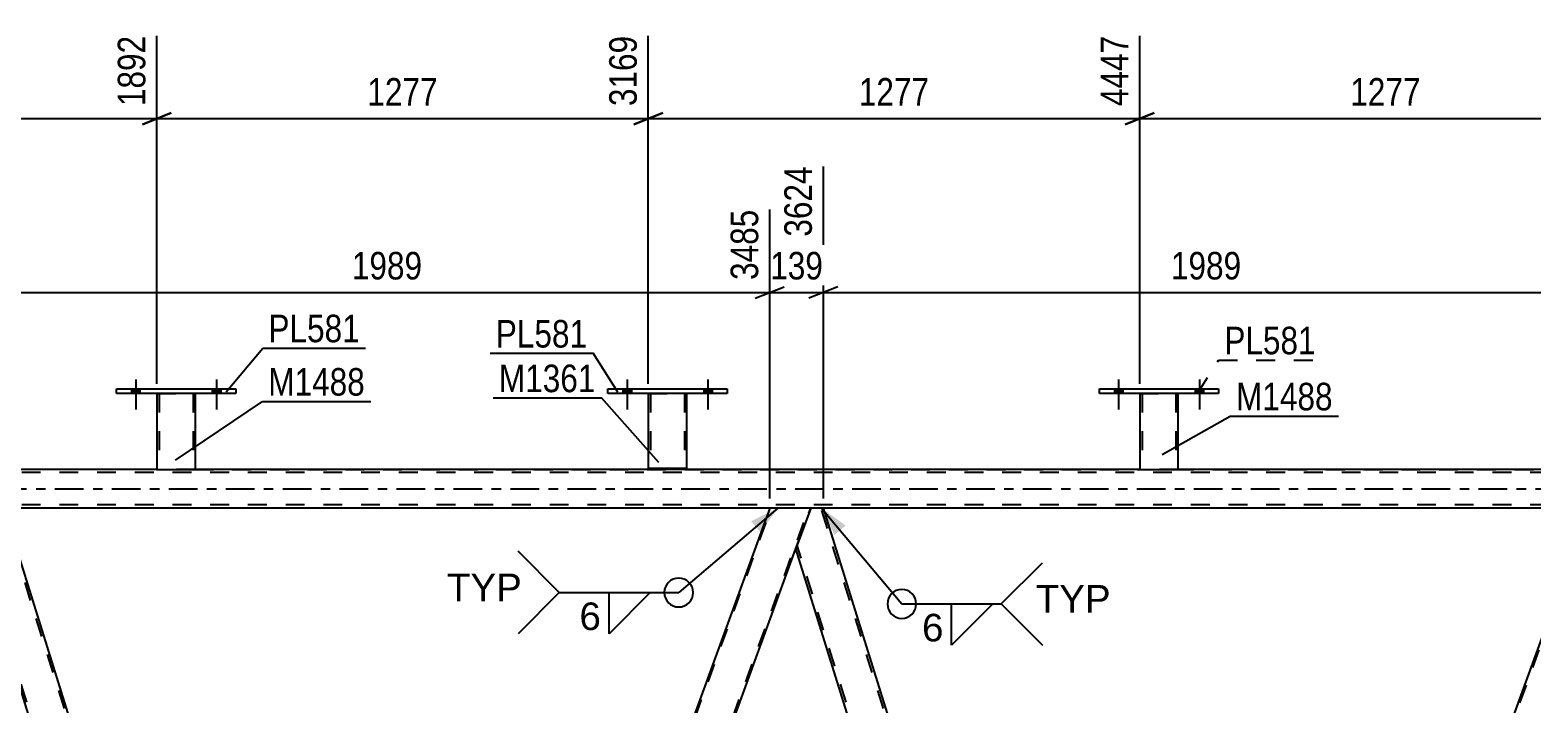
# Model space of a CAD drawing. Header units: millimetres. Extents: x 0 to 841, y 0 to 594.
# Drawn here: x 139.8 to 295.9, y 433.6 to 503.7 of the extents above; entities that cross this region are included whole.
import ezdxf

# ---------------------------------------------------------------- set-up
doc = ezdxf.new("R2010")
doc.units = ezdxf.units.MM
doc.linetypes.add('DXK_LINE_DOT2', pattern=[3.9198, 1.9599, -1.9599])
doc.linetypes.add('DXK_LINE_DOT3', pattern=[5.9187, 2.979, -0.9799, 0.9799, -0.9799])
doc.styles.add('Arial', font='ARIAL.TTF', dxfattribs={"height": 0.2})
doc.styles.add('Arial Narrow', font='ARIALN.TTF', dxfattribs={"height": 0.2})

# ---------------------------------------------------------------- blocks, each defined once
blk = doc.blocks.new('Bolt-814521562-3275 - 3269')
at = {"linetype": 'Continuous'}
for points in [[(150.3, 465.89), (151.18, 465.89), (151.18, 466.37), (150.3, 466.37)], [(158.7, 465.89), (159.58, 465.89), (159.58, 466.37), (158.7, 466.37)]]:
    blk.add_hatch(color=1, dxfattribs=at).paths.add_polyline_path(points)
at = {"color": 1, "linetype": 'Continuous'}
for p, q in [((150.74, 467.37), (150.74, 464.25)), ((159.14, 467.37), (159.14, 464.25)), ((150.3, 466.37), (150.3, 465.89)), ((151.18, 466.37), (151.18, 465.89)), ((158.7, 466.37), (158.7, 465.89)), ((159.58, 466.37), (159.58, 465.89))]:
    blk.add_line(p, q, dxfattribs=at)
blk = doc.blocks.new('Bolt-814521562-3274 - 3269')
at = {"linetype": 'Continuous'}
for points in [[(150.3, 465.89), (151.18, 465.89), (151.18, 466.37), (150.3, 466.37)], [(158.7, 465.89), (159.58, 465.89), (159.58, 466.37), (158.7, 466.37)]]:
    blk.add_hatch(color=1, dxfattribs=at).paths.add_polyline_path(points)
at = {"color": 1, "linetype": 'Continuous'}
for p, q in [((150.74, 467.37), (150.74, 464.25)), ((159.14, 467.37), (159.14, 464.25)), ((150.3, 466.37), (150.3, 465.89)), ((151.18, 466.37), (151.18, 465.89)), ((158.7, 466.37), (158.7, 465.89)), ((159.58, 466.37), (159.58, 465.89))]:
    blk.add_line(p, q, dxfattribs=at)
blk = doc.blocks.new('Bolt-814521562-3276 - 3269')
at = {"linetype": 'Continuous'}
for points in [[(201.38, 465.89), (202.26, 465.89), (202.26, 466.37), (201.38, 466.37)], [(209.78, 465.89), (210.66, 465.89), (210.66, 466.37), (209.78, 466.37)]]:
    blk.add_hatch(color=1, dxfattribs=at).paths.add_polyline_path(points)
at = {"color": 1, "linetype": 'Continuous'}
for p, q in [((201.82, 467.37), (201.82, 464.25)), ((210.22, 467.37), (210.22, 464.25)), ((201.38, 466.37), (201.38, 465.89)), ((202.26, 466.37), (202.26, 465.89)), ((209.78, 466.37), (209.78, 465.89)), ((210.66, 466.37), (210.66, 465.89))]:
    blk.add_line(p, q, dxfattribs=at)
blk = doc.blocks.new('Bolt-814521562-3277 - 3269')
at = {"linetype": 'Continuous'}
for points in [[(201.38, 465.89), (202.26, 465.89), (202.26, 466.37), (201.38, 466.37)], [(209.78, 465.89), (210.66, 465.89), (210.66, 466.37), (209.78, 466.37)]]:
    blk.add_hatch(color=1, dxfattribs=at).paths.add_polyline_path(points)
at = {"color": 1, "linetype": 'Continuous'}
for p, q in [((201.82, 467.37), (201.82, 464.25)), ((210.22, 467.37), (210.22, 464.25)), ((201.38, 466.37), (201.38, 465.89)), ((202.26, 466.37), (202.26, 465.89)), ((209.78, 466.37), (209.78, 465.89)), ((210.66, 466.37), (210.66, 465.89))]:
    blk.add_line(p, q, dxfattribs=at)
blk = doc.blocks.new('Part-814521562-3349 - 3269')
at = {"color": 2, "linetype": 'Continuous'}
for p, q in [((148.74, 466.37), (161.14, 466.37)), ((148.74, 465.89), (148.74, 466.37)), ((161.14, 465.89), (148.74, 465.89)), ((161.14, 466.37), (161.14, 465.89))]:
    blk.add_line(p, q, dxfattribs=at)
blk = doc.blocks.new('Bolt-814521562-3278 - 3269')
at = {"linetype": 'Continuous'}
for points in [[(252.46, 465.89), (253.34, 465.89), (253.34, 466.37), (252.46, 466.37)], [(260.86, 465.89), (261.74, 465.89), (261.74, 466.37), (260.86, 466.37)]]:
    blk.add_hatch(color=1, dxfattribs=at).paths.add_polyline_path(points)
at = {"color": 1, "linetype": 'Continuous'}
for p, q in [((252.9, 467.37), (252.9, 464.25)), ((261.3, 467.37), (261.3, 464.25)), ((252.46, 466.37), (252.46, 465.89)), ((253.34, 466.37), (253.34, 465.89)), ((260.86, 466.37), (260.86, 465.89)), ((261.74, 466.37), (261.74, 465.89))]:
    blk.add_line(p, q, dxfattribs=at)
blk = doc.blocks.new('Bolt-814521562-3279 - 3269')
at = {"linetype": 'Continuous'}
for points in [[(252.46, 465.89), (253.34, 465.89), (253.34, 466.37), (252.46, 466.37)], [(260.86, 465.89), (261.74, 465.89), (261.74, 466.37), (260.86, 466.37)]]:
    blk.add_hatch(color=1, dxfattribs=at).paths.add_polyline_path(points)
at = {"color": 1, "linetype": 'Continuous'}
for p, q in [((252.9, 467.37), (252.9, 464.25)), ((261.3, 467.37), (261.3, 464.25)), ((252.46, 466.37), (252.46, 465.89)), ((253.34, 466.37), (253.34, 465.89)), ((260.86, 466.37), (260.86, 465.89)), ((261.74, 466.37), (261.74, 465.89))]:
    blk.add_line(p, q, dxfattribs=at)
blk = doc.blocks.new('Part-814521562-3359 - 3269')
at = {"color": 2, "linetype": 'Continuous'}
for p, q in [((199.82, 466.37), (212.22, 466.37)), ((199.82, 465.89), (199.82, 466.37)), ((212.22, 465.89), (199.82, 465.89)), ((212.22, 466.37), (212.22, 465.89))]:
    blk.add_line(p, q, dxfattribs=at)
blk = doc.blocks.new('Part-814521562-3354 - 3269')
at = {"color": 7, "linetype": 'DXK_LINE_DOT2'}
for p, q in [((152.94, 465.9), (156.94, 465.9)), ((152.94, 465.89), (152.94, 465.9)), ((152.94, 465.9), (152.94, 465.89)), ((153.18, 465.9), (153.18, 457.99)), ((156.7, 465.9), (156.7, 457.99)), ((156.94, 465.9), (156.94, 465.89)), ((156.94, 465.89), (156.94, 465.9)), ((156.64, 457.99), (156.68, 457.99)), ((156.64, 457.99), (156.68, 457.99)), ((156.68, 457.99), (156.7, 457.99)), ((156.68, 457.99), (156.7, 457.99))]:
    blk.add_line(p, q, dxfattribs=at)
at = {"color": 2, "linetype": 'Continuous'}
for p, q in [((152.94, 465.89), (152.94, 457.99)), ((156.94, 457.99), (156.94, 465.89)), ((152.94, 457.99), (156.94, 457.99))]:
    blk.add_line(p, q, dxfattribs=at)
blk = doc.blocks.new('Part-814521562-3369 - 3269')
at = {"color": 2, "linetype": 'Continuous'}
for p, q in [((250.9, 466.37), (263.3, 466.37)), ((250.9, 465.89), (250.9, 466.37)), ((263.3, 465.89), (250.9, 465.89)), ((263.3, 466.37), (263.3, 465.89))]:
    blk.add_line(p, q, dxfattribs=at)
blk = doc.blocks.new('Part-814521562-3364 - 3269')
at = {"color": 7, "linetype": 'DXK_LINE_DOT2'}
for p, q in [((204.02, 465.9), (208.02, 465.9)), ((204.02, 465.89), (204.02, 465.9)), ((204.02, 465.9), (204.02, 465.89)), ((204.26, 465.9), (204.26, 458.12)), ((207.78, 465.9), (207.78, 458.12)), ((208.02, 465.9), (208.02, 465.89)), ((208.02, 465.89), (208.02, 465.9)), ((207.72, 458.12), (207.76, 458.12)), ((207.72, 458.12), (207.76, 458.12)), ((207.76, 458.12), (207.78, 458.12)), ((207.76, 458.12), (207.78, 458.12))]:
    blk.add_line(p, q, dxfattribs=at)
at = {"color": 2, "linetype": 'Continuous'}
for p, q in [((204.02, 465.89), (204.02, 458.12)), ((208.02, 458.12), (208.02, 465.89)), ((204.02, 458.12), (208.02, 458.12))]:
    blk.add_line(p, q, dxfattribs=at)
blk = doc.blocks.new('Part-814521562-3374 - 3269')
at = {"color": 7, "linetype": 'DXK_LINE_DOT2'}
for p, q in [((255.1, 465.9), (259.1, 465.9)), ((255.1, 465.89), (255.1, 465.9)), ((255.1, 465.9), (255.1, 465.89)), ((255.34, 465.9), (255.34, 457.99)), ((258.86, 465.9), (258.86, 457.99)), ((259.1, 465.9), (259.1, 465.89)), ((259.1, 465.89), (259.1, 465.9)), ((258.8, 457.99), (258.84, 457.99)), ((258.8, 457.99), (258.84, 457.99)), ((258.84, 457.99), (258.86, 457.99)), ((258.84, 457.99), (258.86, 457.99))]:
    blk.add_line(p, q, dxfattribs=at)
at = {"color": 2, "linetype": 'Continuous'}
for p, q in [((255.1, 465.89), (255.1, 457.99)), ((259.1, 457.99), (259.1, 465.89)), ((255.1, 457.99), (259.1, 457.99))]:
    blk.add_line(p, q, dxfattribs=at)
blk = doc.blocks.new('Part-814521562-3594 - 3269')
at = {"color": 7, "linetype": 'DXK_LINE_DOT2'}
for p, q in [((172.69, 332.77), (216.81, 453.99)), ((176.61, 332.77), (220.73, 453.99)), ((219.37, 449.78), (220.9, 453.99)), ((172.52, 332.77), (174.28, 337.59)), ((176.78, 332.77), (178.53, 337.59)), ((176.78, 332.77), (172.52, 332.77))]:
    blk.add_line(p, q, dxfattribs=at)
at = {"color": 2, "linetype": 'Continuous'}
for p, q in [((216.64, 453.99), (174.28, 337.59)), ((220.9, 453.99), (216.64, 453.99)), ((178.53, 337.59), (219.37, 449.78))]:
    blk.add_line(p, q, dxfattribs=at)
blk = doc.blocks.new('Part-814521562-3675 - 3269')
at = {"color": 7, "linetype": 'DXK_LINE_DOT2'}
for p, q in [((783.7, 457.67), (77.24, 457.67)), ((152.94, 457.99), (783.7, 457.99)), ((156.94, 457.99), (152.94, 457.99)), ((259.1, 457.99), (255.1, 457.99)), ((783.7, 454.31), (77.24, 454.31)), ((222.22, 453.99), (216.64, 453.99))]:
    blk.add_line(p, q, dxfattribs=at)
at = {"color": 2, "linetype": 'Continuous'}
for p, q in [((152.94, 457.99), (105.86, 457.99)), ((255.1, 457.99), (156.94, 457.99)), ((306.18, 457.99), (259.1, 457.99)), ((216.64, 453.99), (137.08, 453.99)), ((301.78, 453.99), (222.22, 453.99))]:
    blk.add_line(p, q, dxfattribs=at)
at = {"color": 7, "linetype": 'DXK_LINE_DOT3'}
blk.add_line((77.24, 455.99), (783.7, 455.99), dxfattribs=at)
blk = doc.blocks.new('Part-814521562-3685 - 3269')
at = {"color": 7, "linetype": 'DXK_LINE_DOT2'}
for p, q in [((301.95, 453.99), (257.83, 332.77)), ((305.86, 453.99), (261.74, 332.77)), ((306.03, 453.99), (304.5, 449.78)), ((258.9, 336.19), (257.66, 332.77)), ((261.91, 332.77), (257.66, 332.77))]:
    blk.add_line(p, q, dxfattribs=at)
at = {"color": 2, "linetype": 'Continuous'}
for p, q in [((301.78, 453.99), (258.9, 336.19)), ((306.03, 453.99), (301.78, 453.99)), ((304.5, 449.78), (261.91, 332.77))]:
    blk.add_line(p, q, dxfattribs=at)
blk = doc.blocks.new('Part-814521562-3690 - 3269')
at = {"color": 2, "linetype": 'Continuous'}
for p, q in [((220.9, 453.99), (219.37, 449.78)), ((222.22, 453.99), (220.9, 453.99)), ((258.92, 336.24), (222.22, 453.99)), ((255.81, 332.77), (219.35, 449.74)), ((258.9, 336.18), (257.66, 332.77)), ((258.9, 336.18), (258.9, 336.19))]:
    blk.add_line(p, q, dxfattribs=at)
at = {"color": 7, "linetype": 'DXK_LINE_DOT2'}
for p, q in [((258.78, 335.86), (221.97, 453.99)), ((219.37, 449.78), (219.35, 449.74)), ((256.06, 332.77), (219.49, 450.11)), ((258.9, 336.19), (258.92, 336.24)), ((257.66, 332.77), (255.81, 332.77))]:
    blk.add_line(p, q, dxfattribs=at)
blk = doc.blocks.new('Part-814521562-3761 - 3269')
at = {"color": 2, "linetype": 'Continuous'}
for p, q in [((135.76, 453.99), (134.24, 449.78)), ((135.76, 453.99), (137.08, 453.99)), ((173.36, 337.59), (137.08, 453.99)), ((169.17, 337.59), (134.22, 449.74))]:
    blk.add_line(p, q, dxfattribs=at)
at = {"color": 7, "linetype": 'DXK_LINE_DOT2'}
for p, q in [((173.65, 335.86), (136.83, 453.99)), ((134.24, 449.78), (134.22, 449.74)), ((170.93, 332.77), (134.35, 450.11)), ((170.68, 332.77), (169.17, 337.59)), ((173.78, 336.24), (173.36, 337.59)), ((172.52, 332.77), (173.78, 336.24)), ((170.68, 332.77), (172.52, 332.77))]:
    blk.add_line(p, q, dxfattribs=at)
blk = doc.blocks.new('StraightDimension-814521562-4005 - 3269')
at = {"color": 7, "linetype": 'Continuous'}
for p, q in [((152.94, 466.9), (152.94, 503.1)), ((101.86, 466.9), (101.86, 501.27)), ((103.36, 495.09), (100.36, 493.89)), ((151.44, 493.89), (154.44, 495.09)), ((101.86, 494.49), (152.94, 494.49))]:
    blk.add_line(p, q, dxfattribs=at)
at = {"color": 0, "linetype": 'Continuous'}
blk.add_wipeout([(152.34, 503.7), (148.14, 503.7), (148.14, 495.19), (152.34, 495.19)], dxfattribs=at)
at = {"color": 0}
blk.add_wipeout([(131.65, 495.24), (131.65, 499.44), (123.14, 499.44), (123.14, 495.24)], dxfattribs=at)
at = {"color": 3, "linetype": 'Continuous', "style": 'Arial Narrow'}
blk.add_text('1892', height=2.863, rotation=90.0002, dxfattribs=at).set_placement((151.74, 495.79))
at = {"color": 3, "style": 'Arial Narrow'}
blk.add_text('1277', height=2.863, dxfattribs=at).set_placement((123.74, 495.84))
blk = doc.blocks.new('StraightDimension-814521562-10403 - 3269')
at = {"color": 7, "linetype": 'Continuous'}
for p, q in [((222.22, 454.99), (222.22, 489.52)), ((301.78, 454.99), (301.78, 485.02)), ((223.72, 477.01), (220.72, 475.81)), ((222.22, 476.41), (301.78, 476.41)), ((300.28, 475.81), (303.28, 477.01))]:
    blk.add_line(p, q, dxfattribs=at)
at = {"color": 0, "linetype": 'Continuous'}
blk.add_wipeout([(301.18, 485.62), (296.98, 485.62), (296.98, 477.11), (301.18, 477.11)], dxfattribs=at)
at = {"color": 0}
blk.add_wipeout([(266.25, 477.16), (266.25, 481.36), (257.74, 481.36), (257.74, 477.16)], dxfattribs=at)
at = {"color": 3, "linetype": 'Continuous', "style": 'Arial Narrow'}
blk.add_text('5613', height=2.863, rotation=90.0002, dxfattribs=at).set_placement((300.58, 477.71))
at = {"color": 3, "style": 'Arial Narrow'}
blk.add_text('1989', height=2.863, dxfattribs=at).set_placement((258.34, 477.76))
blk = doc.blocks.new('StraightDimension-814521562-4015 - 3269')
at = {"color": 7, "linetype": 'Continuous'}
for p, q in [((152.94, 466.9), (152.94, 503.1)), ((204.02, 466.9), (204.02, 503.1)), ((154.44, 495.09), (151.44, 493.89)), ((202.52, 493.89), (205.52, 495.09)), ((152.94, 494.49), (204.02, 494.49))]:
    blk.add_line(p, q, dxfattribs=at)
at = {"color": 0, "linetype": 'Continuous'}
blk.add_wipeout([(203.42, 503.7), (199.22, 503.7), (199.22, 495.19), (203.42, 495.19)], dxfattribs=at)
at = {"color": 0}
blk.add_wipeout([(182.73, 495.24), (182.73, 499.44), (174.22, 499.44), (174.22, 495.24)], dxfattribs=at)
at = {"color": 3, "linetype": 'Continuous', "style": 'Arial Narrow'}
blk.add_text('3169', height=2.863, rotation=90.0002, dxfattribs=at).set_placement((202.82, 495.79))
at = {"color": 3, "style": 'Arial Narrow'}
blk.add_text('1277', height=2.863, dxfattribs=at).set_placement((174.82, 495.84))
blk = doc.blocks.new('StraightDimension-814521562-10404 - 3269')
at = {"color": 7, "linetype": 'Continuous'}
for p, q in [((222.22, 454.99), (222.22, 489.52)), ((216.64, 454.99), (216.64, 485.02)), ((215.14, 475.81), (218.14, 477.01)), ((216.64, 476.41), (222.22, 476.41)), ((223.72, 477.01), (220.72, 475.81))]:
    blk.add_line(p, q, dxfattribs=at)
at = {"color": 0}
blk.add_wipeout([(222.77, 477.16), (222.77, 481.36), (216.09, 481.36), (216.09, 477.16)], dxfattribs=at)
at = {"color": 3, "style": 'Arial Narrow'}
blk.add_text('139', height=2.863, dxfattribs=at).set_placement((216.69, 477.76))
at = {"color": 0, "linetype": 'Continuous'}
blk.add_wipeout([(221.62, 490.12), (217.42, 490.12), (217.42, 481.61), (221.62, 481.61)], dxfattribs=at)
at = {"color": 3, "linetype": 'Continuous', "style": 'Arial Narrow'}
blk.add_text('3624', height=2.863, rotation=90.0002, dxfattribs=at).set_placement((221.02, 482.21))
blk = doc.blocks.new('StraightDimension-814521562-4025 - 3269')
at = {"color": 7, "linetype": 'Continuous'}
for p, q in [((204.02, 466.9), (204.02, 503.1)), ((255.1, 466.9), (255.1, 503.1)), ((205.52, 495.09), (202.52, 493.89)), ((253.6, 493.89), (256.6, 495.09)), ((204.02, 494.49), (255.1, 494.49))]:
    blk.add_line(p, q, dxfattribs=at)
at = {"color": 0, "linetype": 'Continuous'}
blk.add_wipeout([(254.5, 503.7), (250.3, 503.7), (250.3, 495.19), (254.5, 495.19)], dxfattribs=at)
at = {"color": 0}
blk.add_wipeout([(233.81, 495.24), (233.81, 499.44), (225.3, 499.44), (225.3, 495.24)], dxfattribs=at)
at = {"color": 3, "linetype": 'Continuous', "style": 'Arial Narrow'}
blk.add_text('4447', height=2.863, rotation=90.0002, dxfattribs=at).set_placement((253.9, 495.79))
at = {"color": 3, "style": 'Arial Narrow'}
blk.add_text('1277', height=2.863, dxfattribs=at).set_placement((225.9, 495.84))
blk = doc.blocks.new('StraightDimension-814521562-4035 - 3269')
at = {"color": 7, "linetype": 'Continuous'}
for p, q in [((255.1, 466.9), (255.1, 503.1)), ((306.18, 466.9), (306.18, 503.1)), ((256.6, 495.09), (253.6, 493.89)), ((304.68, 493.89), (307.68, 495.09)), ((255.1, 494.49), (306.18, 494.49))]:
    blk.add_line(p, q, dxfattribs=at)
at = {"color": 0, "linetype": 'Continuous'}
blk.add_wipeout([(305.58, 503.7), (301.38, 503.7), (301.38, 495.19), (305.58, 495.19)], dxfattribs=at)
at = {"color": 0}
blk.add_wipeout([(284.9, 495.24), (284.9, 499.44), (276.38, 499.44), (276.38, 495.24)], dxfattribs=at)
at = {"color": 3, "linetype": 'Continuous', "style": 'Arial Narrow'}
blk.add_text('5724', height=2.863, rotation=90.0002, dxfattribs=at).set_placement((304.98, 495.79))
at = {"color": 3, "style": 'Arial Narrow'}
blk.add_text('1277', height=2.863, dxfattribs=at).set_placement((276.98, 495.84))
blk = doc.blocks.new('StraightDimension-814521562-4146 - 3269')
at = {"color": 7, "linetype": 'Continuous'}
for p, q in [((29.32, 465.35), (28.12, 468.35)), ((78.88, 466.85), (25.87, 466.85)), ((28.72, 322.39), (28.72, 466.85)), ((28.12, 323.89), (29.32, 320.89)), ((165.04, 322.39), (25.87, 322.39))]:
    blk.add_line(p, q, dxfattribs=at)
at = {"color": 0}
blk.add_wipeout([(27.97, 398.88), (23.77, 398.88), (23.77, 390.37), (27.97, 390.37)], dxfattribs=at)
at = {"color": 3, "style": 'Arial Narrow'}
blk.add_text('3612', height=2.863, rotation=90.0002, dxfattribs=at).set_placement((27.37, 390.97))
blk = doc.blocks.new('StraightDimension-814521562-10405 - 3269')
at = {"color": 7, "linetype": 'Continuous'}
for p, q in [((137.08, 454.99), (137.08, 489.52)), ((216.64, 454.99), (216.64, 485.02)), ((138.58, 477.01), (135.58, 475.81)), ((137.08, 476.41), (216.64, 476.41)), ((215.14, 475.81), (218.14, 477.01))]:
    blk.add_line(p, q, dxfattribs=at)
at = {"color": 0, "linetype": 'Continuous'}
blk.add_wipeout([(216.04, 485.62), (211.84, 485.62), (211.84, 477.11), (216.04, 477.11)], dxfattribs=at)
at = {"color": 0}
blk.add_wipeout([(181.12, 477.16), (181.12, 481.36), (172.61, 481.36), (172.61, 477.16)], dxfattribs=at)
at = {"color": 3, "linetype": 'Continuous', "style": 'Arial Narrow'}
blk.add_text('3485', height=2.863, rotation=90.0002, dxfattribs=at).set_placement((215.44, 477.71))
at = {"color": 3, "style": 'Arial Narrow'}
blk.add_text('1989', height=2.863, dxfattribs=at).set_placement((173.21, 477.76))
blk = doc.blocks.new('Mark-814521562-3345 - 3269')
at = {"color": 0}
blk.add_wipeout([(174.04, 471.23), (174.04, 474.23), (164.54, 474.23), (164.54, 471.23)], dxfattribs=at)
blk.add_wipeout([(174.04, 471.23), (174.04, 474.23), (164.54, 474.23), (164.54, 471.23)], dxfattribs=at)
at = {"color": 30, "linetype": 'Continuous'}
for p, q in [((160.16, 466.08), (163.94, 470.63)), ((163.94, 470.63), (174.64, 470.63))]:
    blk.add_line(p, q, dxfattribs=at)
at = {"color": 3, "style": 'Arial Narrow'}
blk.add_text('PL581', height=2.863, dxfattribs=at).set_placement((164.54, 471.23))
blk = doc.blocks.new('Mark-814521562-3355 - 3269')
at = {"color": 0}
blk.add_wipeout([(197.68, 470.68), (197.68, 473.68), (188.17, 473.68), (188.17, 470.68)], dxfattribs=at)
blk.add_wipeout([(197.68, 470.68), (197.68, 473.68), (188.17, 473.68), (188.17, 470.68)], dxfattribs=at)
at = {"color": 30, "linetype": 'Continuous'}
for p in [(187.57, 470.08), (200.85, 466.04)]:
    blk.add_line(p, (198.28, 470.08), dxfattribs=at)
at = {"color": 3, "style": 'Arial Narrow'}
blk.add_text('PL581', height=2.863, dxfattribs=at).set_placement((188.17, 470.68))
blk = doc.blocks.new('Mark-814521562-3350 - 3269')
at = {"color": 0}
blk.add_wipeout([(174.57, 465.68), (174.57, 468.68), (164.52, 468.68), (164.52, 465.68)], dxfattribs=at)
blk.add_wipeout([(174.57, 465.68), (174.57, 468.68), (164.52, 468.68), (164.52, 465.68)], dxfattribs=at)
at = {"color": 30, "linetype": 'Continuous'}
for p, q in [((154.89, 458.98), (163.92, 465.08)), ((163.92, 465.08), (175.17, 465.08))]:
    blk.add_line(p, q, dxfattribs=at)
at = {"color": 3, "style": 'Arial Narrow'}
blk.add_text('M1488', height=2.863, dxfattribs=at).set_placement((164.52, 465.68))
blk = doc.blocks.new('Mark-814521562-3365 - 3269')
at = {"color": 0}
blk.add_wipeout([(273.4, 469.98), (273.4, 472.98), (263.89, 472.98), (263.89, 469.98)], dxfattribs=at)
blk.add_wipeout([(273.4, 469.98), (273.4, 472.98), (263.89, 472.98), (263.89, 469.98)], dxfattribs=at)
at = {"color": 30, "linetype": 'DXK_LINE_DOT2'}
for p, q in [((261.1, 465.89), (263.29, 469.38)), ((263.29, 469.38), (274, 469.38))]:
    blk.add_line(p, q, dxfattribs=at)
at = {"color": 3, "style": 'Arial Narrow'}
blk.add_text('PL581', height=2.863, dxfattribs=at).set_placement((263.89, 469.98))
blk = doc.blocks.new('Mark-814521562-3360 - 3269')
at = {"color": 0}
blk.add_wipeout([(198.54, 466.04), (198.54, 469.04), (188.49, 469.04), (188.49, 466.04)], dxfattribs=at)
blk.add_wipeout([(198.54, 466.04), (198.54, 469.04), (188.49, 469.04), (188.49, 466.04)], dxfattribs=at)
at = {"color": 30, "linetype": 'Continuous'}
for p in [(187.89, 465.44), (205.11, 458.72)]:
    blk.add_line(p, (199.14, 465.44), dxfattribs=at)
at = {"color": 3, "style": 'Arial Narrow'}
blk.add_text('M1361', height=2.863, dxfattribs=at).set_placement((188.49, 466.04))
blk = doc.blocks.new('Mark-814521562-3370 - 3269')
at = {"color": 0}
blk.add_wipeout([(275.16, 464.15), (275.16, 467.15), (265.11, 467.15), (265.11, 464.15)], dxfattribs=at)
blk.add_wipeout([(275.16, 464.15), (275.16, 467.15), (265.11, 467.15), (265.11, 464.15)], dxfattribs=at)
at = {"color": 30, "linetype": 'Continuous'}
for p, q in [((257.44, 459.57), (264.51, 463.55)), ((264.51, 463.55), (275.76, 463.55))]:
    blk.add_line(p, q, dxfattribs=at)
at = {"color": 3, "style": 'Arial Narrow'}
blk.add_text('M1488', height=2.863, dxfattribs=at).set_placement((265.11, 464.15))
blk = doc.blocks.new('WeldMark-814521562-4926 - 3269')
at = {"linetype": 'Continuous'}
blk.add_hatch(color=30, dxfattribs=at).paths.add_polyline_path([(214.7, 452.61), (217.47, 453.99), (215.68, 451.47)])
at = {"color": 30, "linetype": 'Continuous'}
blk.add_line((217.47, 453.99), (207.18, 445.2), dxfattribs=at)
at = {"color": 3, "linetype": 'Continuous'}
for q in [(190.48, 449.49), (190.48, 440.92)]:
    blk.add_line((194.76, 445.2), q, dxfattribs=at)
for start, end in [(90, 270), (270, 90)]:
    blk.add_arc((207.18, 445.2), 1.5, start, end, dxfattribs=at)
at = {"color": 0}
blk.add_wipeout([(199.28, 441.1), (199.28, 444.5), (196.66, 444.5), (196.66, 441.1)], dxfattribs=at)
at = {"color": 30, "linetype": 'Continuous'}
blk.add_line((194.76, 445.2), (207.18, 445.2), dxfattribs=at)
at = {"color": 3, "linetype": 'Continuous'}
for p, q in [((199.94, 445.2), (204.23, 445.2)), ((204.23, 445.2), (199.94, 440.92)), ((199.94, 440.92), (199.94, 445.2))]:
    blk.add_line(p, q, dxfattribs=at)
at = {"color": 3, "style": 'Arial'}
blk.add_text('6', height=2.87, dxfattribs=at).set_placement((196.86, 441.3))
at = {"color": 0, "linetype": 'Continuous'}
blk.add_wipeout([(190.86, 444.3), (190.86, 447.3), (183.09, 447.3), (183.09, 444.3)], dxfattribs=at)
blk.add_wipeout([(190.86, 444.3), (190.86, 447.3), (183.09, 447.3), (183.09, 444.3)], dxfattribs=at)
at = {"color": 3, "linetype": 'Continuous', "style": 'Arial'}
blk.add_text('TYP', height=2.865, dxfattribs=at).set_placement((183.09, 444.3))
blk = doc.blocks.new('WeldMark-814521562-4939 - 3269')
at = {"linetype": 'Continuous'}
blk.add_hatch(color=30, dxfattribs=at).paths.add_polyline_path([(223.38, 451.2), (222.03, 453.99), (224.53, 452.17)])
at = {"color": 30, "linetype": 'Continuous'}
blk.add_line((222.03, 453.99), (230.37, 444.02), dxfattribs=at)
at = {"color": 3, "linetype": 'Continuous'}
for q in [(244.98, 448.3), (244.98, 439.73)]:
    blk.add_line((240.69, 444.02), q, dxfattribs=at)
blk.add_arc((230.37, 444.02), 1.5, 90, 270, dxfattribs=at)
at = {"color": 0}
blk.add_wipeout([(234.89, 439.92), (234.89, 443.32), (232.27, 443.32), (232.27, 439.92)], dxfattribs=at)
at = {"color": 30, "linetype": 'Continuous'}
blk.add_line((230.37, 444.02), (240.69, 444.02), dxfattribs=at)
at = {"color": 3, "linetype": 'Continuous'}
for p, q in [((235.55, 444.02), (239.83, 444.02)), ((239.83, 444.02), (235.55, 439.73)), ((235.55, 439.73), (235.55, 444.02))]:
    blk.add_line(p, q, dxfattribs=at)
blk.add_arc((230.37, 444.02), 1.5, 270, 90, dxfattribs=at)
at = {"color": 3, "style": 'Arial'}
blk.add_text('6', height=2.87, dxfattribs=at).set_placement((232.47, 440.12))
at = {"color": 0, "linetype": 'Continuous'}
blk.add_wipeout([(252.07, 443.12), (252.07, 446.12), (244.29, 446.12), (244.29, 443.12)], dxfattribs=at)
blk.add_wipeout([(252.07, 443.12), (252.07, 446.12), (244.29, 446.12), (244.29, 443.12)], dxfattribs=at)
at = {"color": 3, "linetype": 'Continuous', "style": 'Arial'}
blk.add_text('TYP', height=2.865, dxfattribs=at).set_placement((244.29, 443.12))

msp = doc.modelspace()

# ---------------------------------------------------------------- block references
for name in ['Bolt-814521562-3275 - 3269', 'Bolt-814521562-3274 - 3269', 'Bolt-814521562-3276 - 3269', 'Bolt-814521562-3277 - 3269', 'Bolt-814521562-3278 - 3269', 'Bolt-814521562-3279 - 3269', 'Part-814521562-3349 - 3269', 'Part-814521562-3354 - 3269', 'Part-814521562-3359 - 3269', 'Part-814521562-3364 - 3269', 'Part-814521562-3369 - 3269', 'Part-814521562-3374 - 3269', 'Part-814521562-3675 - 3269', 'Part-814521562-3761 - 3269', 'Part-814521562-3594 - 3269', 'Part-814521562-3690 - 3269', 'Part-814521562-3685 - 3269']:
    msp.add_blockref(name, (0, 0))

# ---------------------------------------------------------------- next in the draw order: block references
for name in ['StraightDimension-814521562-4005 - 3269', 'StraightDimension-814521562-10403 - 3269', 'WeldMark-814521562-4926 - 3269', 'WeldMark-814521562-4939 - 3269']:
    msp.add_blockref(name, (0, 0))

# ---------------------------------------------------------------- next in the draw order: block references
for name in ['StraightDimension-814521562-4015 - 3269', 'StraightDimension-814521562-10404 - 3269']:
    msp.add_blockref(name, (0, 0))

# ---------------------------------------------------------------- next in the draw order: block references
for name in ['StraightDimension-814521562-4025 - 3269', 'StraightDimension-814521562-4146 - 3269']:
    msp.add_blockref(name, (0, 0))

# ---------------------------------------------------------------- next in the draw order: block references
for name in ['StraightDimension-814521562-4035 - 3269', 'StraightDimension-814521562-10405 - 3269']:
    msp.add_blockref(name, (0, 0))

# ---------------------------------------------------------------- next in the draw order: block references
for name in ['Mark-814521562-3345 - 3269', 'Mark-814521562-3355 - 3269', 'Mark-814521562-3365 - 3269']:
    msp.add_blockref(name, (0, 0))

# ---------------------------------------------------------------- next in the draw order: block references
for name in ['Mark-814521562-3350 - 3269', 'Mark-814521562-3360 - 3269', 'Mark-814521562-3370 - 3269']:
    msp.add_blockref(name, (0, 0))

doc.saveas('drawing.dxf')
